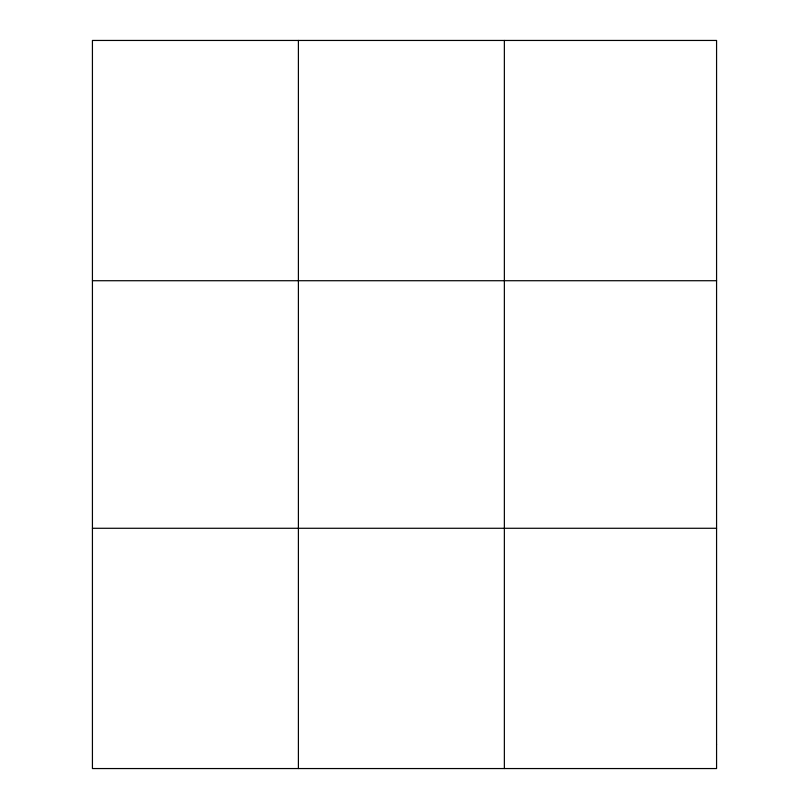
<?xml version="1.0" encoding="UTF-8"?>
<svg xmlns="http://www.w3.org/2000/svg" width="809" height="809" viewBox="0 0 809 809"><rect width="100%" height="100%" fill="white"/><g stroke="black" fill="none" stroke-linecap="round" stroke-linejoin="round"><path stroke-width="1.21" d="M298.4 40.45L298.4 768.55M504.361 40.45L504.361 768.55M92.428 280.723L716.572 280.723M92.428 528.277L716.572 528.277M716.572 744.523L716.572 768.55L92.428 768.55L92.428 40.45L716.572 40.45L716.572 744.523"/></g></svg>
